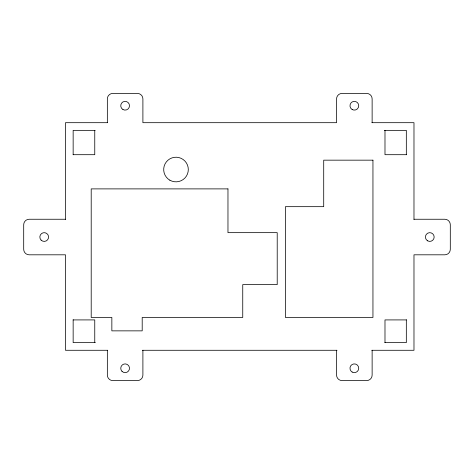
<?xml version="1.0" encoding="UTF-8"?>
<svg xmlns="http://www.w3.org/2000/svg" width="474" height="474" viewBox="0 0 474 474"><rect width="100%" height="100%" fill="white"/><g stroke="black" fill="none" stroke-linecap="round" stroke-linejoin="round"><path stroke-width="0.71" d="M107.515 122.689L65.489 122.689L65.489 219.492M371.93 122.689L413.98 122.689L413.98 219.492M95.173 130.35L73.15 130.35L73.15 154.755M384.343 130.35L406.325 130.35L406.325 154.755M73.15 154.696L94.759 154.696L94.759 130.35M406.325 154.696L384.989 154.696L384.989 130.35M65.489 219.249L29.169 219.249A5.469 5.469 0 0 0 23.7 224.723L23.7 249.342A5.469 5.469 0 0 0 29.169 254.811L65.489 254.811L65.489 350.28L107.663 350.28M413.98 219.249L444.831 219.249A5.469 5.469 0 0 1 450.3 224.723L450.3 249.342A5.469 5.469 0 0 1 444.831 254.811L413.98 254.811L413.98 350.28L371.806 350.28M73.15 319.914L94.759 319.914L94.759 342.619M406.325 319.914L384.989 319.914L384.989 342.619M95.357 342.619L73.15 342.619L73.15 319.689M384.852 342.619L406.325 342.619L406.325 319.689M142.437 350.28L337.032 350.28M372.131 122.689L372.131 98.894A5.469 5.469 0 0 0 366.657 93.419L342.038 93.419A5.469 5.469 0 0 0 336.57 98.894L336.57 122.689L142.899 122.689L142.899 98.894A5.469 5.469 0 0 0 137.43 93.419L112.812 93.419A5.469 5.469 0 0 0 107.343 98.894L107.343 122.689M372.131 350.28L372.131 375.106A5.469 5.469 0 0 1 366.657 380.581L342.038 380.581A5.469 5.469 0 0 1 336.57 375.106L336.57 350.28M142.899 350.28L142.899 375.106A5.469 5.469 0 0 1 137.43 380.581L112.812 380.581A5.469 5.469 0 0 1 107.343 375.106L107.343 350.28M372.949 160.165L323.712 160.165L323.712 206.67L285.419 206.67L285.419 317.456L372.949 317.456L372.949 160.165M227.97 188.889L91.204 188.889L91.204 317.456L111.852 317.456L111.852 330.858L142.2 330.858L142.2 317.456L242.747 317.456L242.747 284.625L277.213 284.625L277.213 232.657L227.97 232.657L227.97 188.889M352.164 372.06A4.379 4.379 0 0 0 358.729 368.268A4.379 4.379 0 0 0 352.164 364.476A4.379 4.379 0 0 0 352.164 372.06M122.025 371.361A4.379 4.379 0 0 0 129.349 369.4A4.379 4.379 0 0 0 123.987 364.044A4.379 4.379 0 0 0 122.025 371.361M352.164 109.524A4.379 4.379 0 0 0 358.729 105.732A4.379 4.379 0 0 0 352.164 101.94A4.379 4.379 0 0 0 352.164 109.524M122.932 109.524A4.379 4.379 0 0 0 129.497 105.732A4.379 4.379 0 0 0 122.932 101.94A4.379 4.379 0 0 0 122.932 109.524M41.12 240.128A4.379 4.379 0 0 0 48.443 238.167A4.379 4.379 0 0 0 43.081 232.805A4.379 4.379 0 0 0 41.12 240.128M427.595 240.822A4.379 4.379 0 0 0 434.16 237.03A4.379 4.379 0 0 0 427.595 233.244A4.379 4.379 0 0 0 427.595 240.822M169.846 180.191A12.312 12.312 0 0 0 188.308 169.532A12.312 12.312 0 0 0 169.846 158.867A12.312 12.312 0 0 0 169.846 180.191"/></g></svg>
